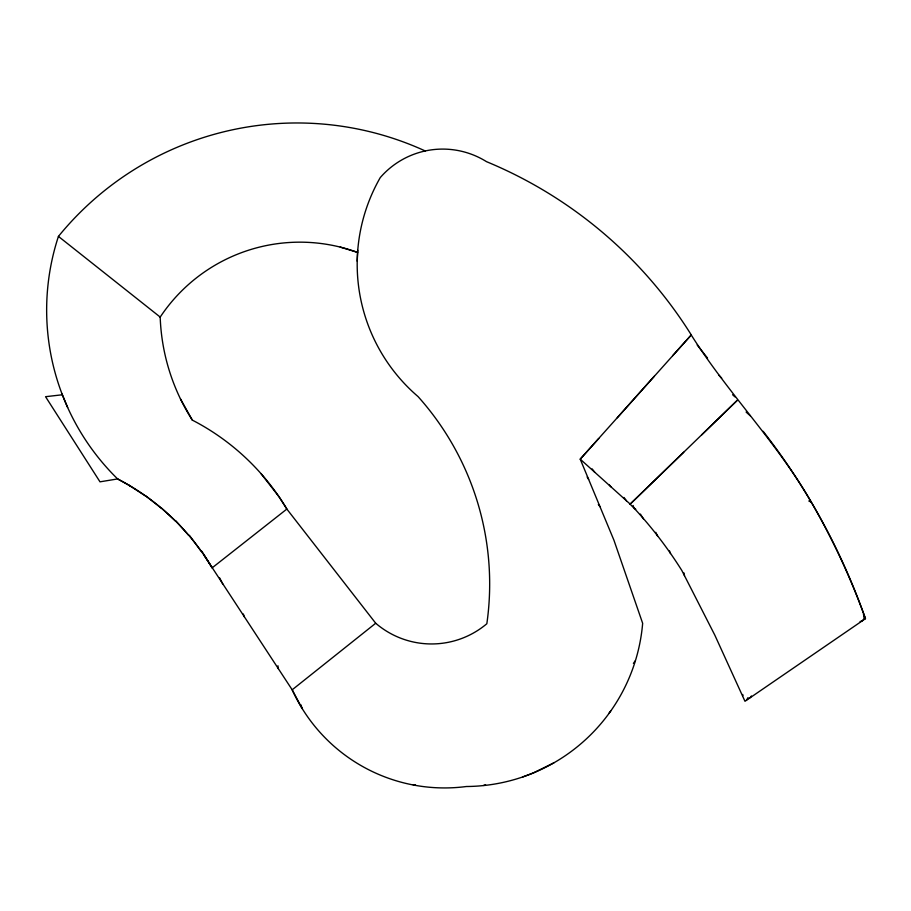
<?xml version="1.0" encoding="UTF-8"?>
<svg xmlns="http://www.w3.org/2000/svg" width="911" height="911" viewBox="0 0 911 911"><rect width="100%" height="100%" fill="white"/><g stroke="black" fill="none" stroke-linecap="round" stroke-linejoin="round"><path stroke-width="1.37" d="M357.214 261.184L357.75 250.24M746.485 700.16L747.92 697.78M633.396 663.39L635.309 660.771M608.924 713.381L610.837 710.762M159.949 317.381L160.199 317.085A167.67 167.67 0 0 1 357.636 252.427L340.213 247.086M617.248 417.796L654.2 376.345M672.694 355.643L691.29 334.941A439.876 439.876 0 0 0 486.52 161.668A82.639 82.639 0 0 0 380.251 177.599A174.297 174.297 0 0 0 418.047 396.581A280.907 280.907 0 0 1 486.838 623.728A85.645 85.645 0 0 1 375.708 623.238L286.851 509.067L279.005 496.746L261.07 473.697M598.755 438.498L580.216 459.155L613.957 540.269L642.654 623.295A178.146 178.146 0 0 1 466.386 786.512A167.43 167.43 0 0 1 292.18 689.809L204.269 555.551M630.173 504.102L580.216 459.155L691.233 334.986C727.957 393.199 776.992 442.37 811.314 502.189C832.813 539.312 850.931 578.291 865.45 618.66L744.982 701.288L714.85 635.206L681.849 570.514A422.533 422.533 0 0 0 636.037 510.274L630.116 504.159L683.728 452.209M630.116 504.159L737.386 400.214L701.629 434.934M375.708 623.238L292.18 689.809L302.224 708.621L300.812 704.693M130.353 486.018L117.587 478.924A236.325 236.325 0 0 1 212.138 567.86L286.874 509.044A236.359 236.359 0 0 0 192.323 420.119L180.48 398.95M553.922 762.814L533.379 772.927L522.652 776.981M862.125 620.744L861.259 621.2A4.544 4.544 0 0 1 860.109 621.461M749.696 697.872L749.878 697.769A4.544 4.544 0 0 0 751.393 695.97M483.536 785.476L485.563 784.701M413.287 784.986L415.439 784.781M62.369 394.77L45.55 396.695L99.994 481.828L117.61 478.935A236.359 236.359 0 0 1 58.429 236.404A307.633 307.633 0 0 1 425.209 150.953M808.797 500.982L811.314 502.189M129.168 485.358L145.509 495.983M145.623 495.812L160.917 507.882M58.429 236.404L160.188 317.074A204.315 204.315 0 0 0 192.323 420.119M746.098 412.068L750.243 415.792M732.615 394.736L734.926 396.877M161.145 507.757L175.424 521.001M718.768 375.15L721.706 378.111M175.8 520.796L188.714 535.372M609.152 484.641L610.882 486.816M697.177 344.984L707.54 358.08M592.15 468.892L594.678 472.205M189.397 535.326L200.955 551.007M598.345 504.443L599.985 506.687M623.978 497.452L626.426 500.834M640.422 514.089L643.371 518.803M587.162 477.045L588.643 479.414M201.878 551.292L212.138 567.849M863.412 614.31L863.958 615.369A4.544 4.544 0 0 1 864.175 617.704M219.665 577.95L222.831 584.145M655.795 532.32L657.571 536.089M62.039 393.996L67.653 407.49M669.517 550.939L670.485 553.558M243.385 614.025L244.182 616.69M683.979 572.939L684.48 575.684M864.266 615.904L864.619 619.127M277.957 665.782L278.231 668.549M763.145 431.302A662.901 662.901 0 0 1 865.45 618.66M863.822 618.842A4.544 4.544 0 0 1 862.318 620.653M748.831 698.327A4.544 4.544 0 0 1 747.669 698.589M743 695.628A4.544 4.544 0 0 1 742.738 694.467M635.787 509.203A4.544 4.544 0 0 1 633.976 507.7L633.43 506.641A4.544 4.544 0 0 1 633.168 505.491"/></g></svg>
